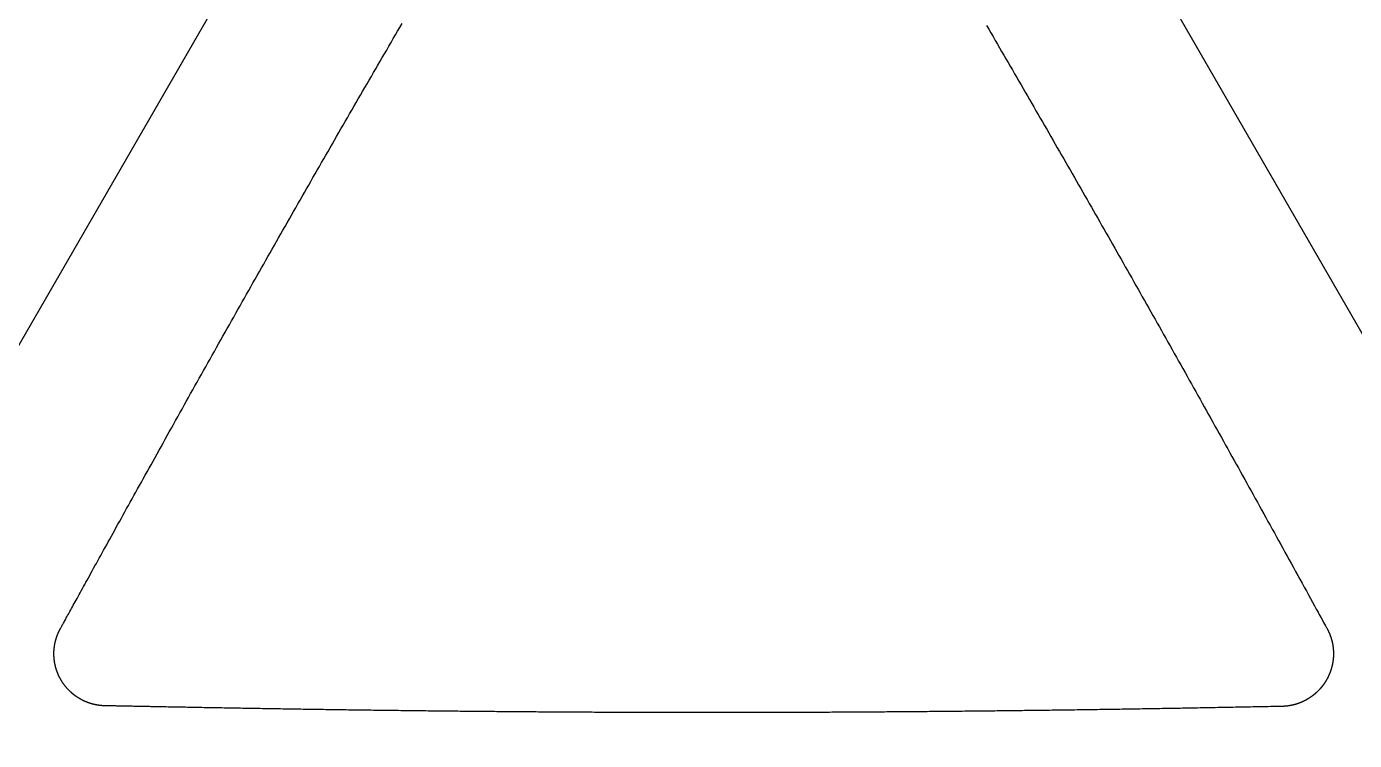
# Model space of a CAD drawing. Extents: x -3 to 136, y 0 to 121.
# Drawn here: x 52.1 to 81.09, y 90.3 to 105.88 of the extents above; entities that cross this region are included whole.
import ezdxf

# ---------------------------------------------------------------- set-up
doc = ezdxf.new("R2010")
doc.units = 0
doc.layers.get('0').update_dxf_attribs({"linetype": 'CONTINUOUS'})

msp = doc.modelspace()

# ---------------------------------------------------------------- linework, layer by layer
msp.add_lwpolyline([(69.26408, 119.9689, 0.57735027), (64.06792, 119.9689), (-2.59808, 4.5, 0.57735027), (0, 0), (133.332, 0, 0.57735027), (135.93008, 4.5)], format="xyb", close=True)
for points in [[(52.8362, 92.7401, 0), (52.8408, 92.7483, 0), (52.8461, 92.7578, 0), (52.8521, 92.7687, 0), (52.8589, 92.7808, 0), (52.8663, 92.7943, 0), (52.8745, 92.8091, 0), (52.8833, 92.8251, 0), (52.8929, 92.8425, 0), (52.9031, 92.8611, 0), (52.9141, 92.8809, 0), (52.9257, 92.902, 0), (52.938, 92.9243, 0), (52.9509, 92.9478, 0), (52.9645, 92.9725, 0), (52.9788, 92.9984, 0), (52.9937, 93.0255, 0), (53.0093, 93.0538, 0), (53.0255, 93.0832, 0), (53.0423, 93.1138, 0), (53.0598, 93.1455, 0), (53.0779, 93.1784, 0), (53.0966, 93.2124, 0), (53.1159, 93.2474, 0), (53.1358, 93.2836, 0), (53.1563, 93.3208, 0), (53.1774, 93.3591, 0), (53.199, 93.3985, 0), (53.2213, 93.4389, 0), (53.2441, 93.4804, 0), (53.2675, 93.5229, 0), (53.2915, 93.5664, 0), (53.316, 93.6109, 0), (53.3411, 93.6564, 0), (53.3667, 93.7029, 0), (53.3929, 93.7504, 0), (53.4196, 93.7988, 0), (53.4468, 93.8481, 0), (53.4745, 93.8984, 0), (53.5028, 93.9497, 0), (53.5316, 94.0018, 0), (53.5608, 94.0549, 0), (53.5906, 94.1088, 0), (53.6208, 94.1636, 0), (53.6516, 94.2193, 0), (53.6828, 94.2759, 0), (53.7145, 94.3333, 0), (53.7467, 94.3916, 0), (53.7793, 94.4506, 0), (53.8124, 94.5105, 0), (53.846, 94.5712, 0), (53.8799, 94.6327, 0), (53.9144, 94.695, 0), (53.9492, 94.758, 0), (53.9845, 94.8218, 0), (54.0202, 94.8864, 0), (54.0564, 94.9516, 0), (54.0929, 95.0177, 0), (54.1299, 95.0844, 0), (54.1672, 95.1518, 0), (54.2049, 95.22, 0), (54.2431, 95.2888, 0), (54.2816, 95.3582, 0), (54.3204, 95.4284, 0), (54.3597, 95.4992, 0), (54.3993, 95.5706, 0), (54.4393, 95.6427, 0), (54.4796, 95.7153, 0), (54.5203, 95.7886, 0), (54.5613, 95.8625, 0), (54.6026, 95.9369, 0), (54.6443, 96.0119, 0), (54.6863, 96.0875, 0), (54.7286, 96.1637, 0), (54.7713, 96.2403, 0), (54.8142, 96.3175, 0), (54.8574, 96.3952, 0), (54.901, 96.4734, 0), (54.9448, 96.5521, 0), (54.9889, 96.6313, 0), (55.0333, 96.711, 0), (55.0779, 96.7911, 0), (55.1228, 96.8717, 0), (55.168, 96.9527, 0), (55.2134, 97.0341, 0), (55.2591, 97.116, 0), (55.305, 97.1982, 0), (55.3511, 97.2809, 0), (55.3975, 97.3639, 0), (55.4441, 97.4473, 0), (55.491, 97.5311, 0), (55.538, 97.6152, 0), (55.5852, 97.6996, 0), (55.6324, 97.784, 0), (55.6796, 97.8683, 0), (55.7268, 97.9525, 0), (55.774, 98.0367, 0), (55.8211, 98.1208, 0), (55.8682, 98.2048, 0), (55.9153, 98.2887, 0), (55.9624, 98.3726, 0), (56.0094, 98.4564, 0), (56.0564, 98.5402, 0), (56.1034, 98.6238, 0), (56.1504, 98.7074, 0), (56.1974, 98.791, 0), (56.2443, 98.8744, 0), (56.2913, 98.9578, 0), (56.3382, 99.0412, 0), (56.3851, 99.1245, 0), (56.432, 99.2077, 0), (56.4788, 99.2909, 0), (56.5257, 99.374, 0), (56.5726, 99.457, 0), (56.6194, 99.5401, 0), (56.6662, 99.623, 0), (56.713, 99.7059, 0), (56.7598, 99.7888, 0), (56.8066, 99.8716, 0), (56.8534, 99.9543, 0), (56.9002, 100.037, 0), (56.947, 100.12, 0), (56.9938, 100.202, 0), (57.0405, 100.285, 0), (57.0873, 100.367, 0), (57.1341, 100.45, 0), (57.1808, 100.532, 0), (57.2276, 100.615, 0), (57.2743, 100.697, 0), (57.3211, 100.78, 0), (57.3678, 100.862, 0), (57.4146, 100.944, 0), (57.4613, 101.026, 0), (57.5081, 101.109, 0), (57.5549, 101.191, 0), (57.6016, 101.273, 0), (57.6484, 101.355, 0), (57.6952, 101.437, 0), (57.7419, 101.519, 0), (57.7887, 101.601, 0), (57.8355, 101.683, 0), (57.8823, 101.765, 0), (57.9291, 101.847, 0), (57.9759, 101.929, 0), (58.0228, 102.011, 0), (58.0696, 102.093, 0), (58.1165, 102.175, 0), (58.1633, 102.257, 0), (58.2102, 102.339, 0), (58.2571, 102.421, 0), (58.304, 102.503, 0), (58.3509, 102.585, 0), (58.3978, 102.666, 0), (58.4448, 102.748, 0), (58.4918, 102.83, 0), (58.5387, 102.912, 0), (58.5857, 102.994, 0), (58.6328, 103.076, 0), (58.6798, 103.157, 0), (58.7269, 103.239, 0), (58.774, 103.321, 0), (58.8211, 103.403, 0), (58.8682, 103.485, 0), (58.9154, 103.567, 0), (58.9625, 103.649, 0), (59.0097, 103.73, 0), (59.057, 103.812, 0), (59.1042, 103.894, 0), (59.1515, 103.976, 0), (59.1988, 104.058, 0), (59.2462, 104.14, 0), (59.2935, 104.222, 0), (59.3409, 104.304, 0), (59.3884, 104.386, 0), (59.4358, 104.468, 0), (59.4833, 104.55, 0), (59.5309, 104.632, 0), (59.5784, 104.714, 0), (59.626, 104.796, 0), (59.6736, 104.878, 0), (59.7213, 104.96, 0), (59.769, 105.042, 0), (59.8168, 105.125, 0), (59.8645, 105.207, 0), (59.9124, 105.289, 0), (59.9602, 105.371, 0), (60.0081, 105.454, 0), (60.0561, 105.536, 0), (60.104, 105.619, 0), (60.1521, 105.701, 0), (60.2001, 105.783, 0), (60.2482, 105.866, 0), (60.2964, 105.948, 0)], [(73.0599, 105.906, 0), (73.1072, 105.825, 0), (73.1545, 105.744, 0), (73.2017, 105.663, 0), (73.2489, 105.582, 0), (73.296, 105.501, 0), (73.3432, 105.42, 0), (73.3903, 105.339, 0), (73.4373, 105.258, 0), (73.4844, 105.177, 0), (73.5314, 105.096, 0), (73.5784, 105.016, 0), (73.6253, 104.935, 0), (73.6722, 104.854, 0), (73.7191, 104.773, 0), (73.766, 104.692, 0), (73.8129, 104.611, 0), (73.8597, 104.531, 0), (73.9065, 104.45, 0), (73.9533, 104.369, 0), (74, 104.288, 0), (74.0468, 104.207, 0), (74.0935, 104.127, 0), (74.1402, 104.046, 0), (74.1869, 103.965, 0), (74.2335, 103.884, 0), (74.2801, 103.803, 0), (74.3268, 103.723, 0), (74.3734, 103.642, 0), (74.4199, 103.561, 0), (74.4665, 103.48, 0), (74.5131, 103.399, 0), (74.5596, 103.319, 0), (74.6061, 103.238, 0), (74.6526, 103.157, 0), (74.6991, 103.076, 0), (74.7456, 102.995, 0), (74.7921, 102.914, 0), (74.8385, 102.833, 0), (74.885, 102.753, 0), (74.9314, 102.672, 0), (74.9778, 102.591, 0), (75.0243, 102.51, 0), (75.0707, 102.429, 0), (75.1171, 102.348, 0), (75.1635, 102.267, 0), (75.2099, 102.186, 0), (75.2562, 102.105, 0), (75.3026, 102.023, 0), (75.349, 101.942, 0), (75.3954, 101.861, 0), (75.4417, 101.78, 0), (75.4881, 101.699, 0), (75.5345, 101.618, 0), (75.5808, 101.536, 0), (75.6272, 101.455, 0), (75.6735, 101.374, 0), (75.7199, 101.292, 0), (75.7663, 101.211, 0), (75.8126, 101.13, 0), (75.859, 101.048, 0), (75.9053, 100.967, 0), (75.9517, 100.885, 0), (75.9981, 100.803, 0), (76.0445, 100.722, 0), (76.0908, 100.64, 0), (76.1372, 100.558, 0), (76.1836, 100.477, 0), (76.23, 100.395, 0), (76.2764, 100.313, 0), (76.3229, 100.231, 0), (76.3693, 100.149, 0), (76.4157, 100.067, 0), (76.4622, 99.9849, 0), (76.5086, 99.9028, 0), (76.5551, 99.8206, 0), (76.6016, 99.7384, 0), (76.6481, 99.6561, 0), (76.6946, 99.5738, 0), (76.7411, 99.4914, 0), (76.7876, 99.409, 0), (76.8342, 99.3264, 0), (76.8807, 99.2439, 0), (76.9273, 99.1612, 0), (76.9739, 99.0785, 0), (77.0205, 98.9958, 0), (77.0672, 98.9129, 0), (77.1138, 98.83, 0), (77.1605, 98.7471, 0), (77.2072, 98.664, 0), (77.2539, 98.5809, 0), (77.3006, 98.4978, 0), (77.3474, 98.4145, 0), (77.3942, 98.3312, 0), (77.441, 98.2478, 0), (77.4878, 98.1644, 0), (77.5347, 98.0808, 0), (77.5815, 97.9972, 0), (77.6284, 97.9135, 0), (77.6753, 97.8298, 0), (77.7222, 97.7461, 0), (77.769, 97.6625, 0), (77.8157, 97.5789, 0), (77.8625, 97.4954, 0), (77.9091, 97.4119, 0), (77.9557, 97.3285, 0), (78.0023, 97.2451, 0), (78.0489, 97.1617, 0), (78.0954, 97.0784, 0), (78.1419, 96.9951, 0), (78.1883, 96.9118, 0), (78.2348, 96.8286, 0), (78.2812, 96.7454, 0), (78.3275, 96.6622, 0), (78.3739, 96.5789, 0), (78.4202, 96.4957, 0), (78.4665, 96.4126, 0), (78.5128, 96.3294, 0), (78.5591, 96.2462, 0), (78.6053, 96.163, 0), (78.6516, 96.0797, 0), (78.6978, 95.9965, 0), (78.7441, 95.9133, 0), (78.7903, 95.83, 0), (78.8365, 95.7467, 0), (78.8828, 95.6634, 0), (78.929, 95.58, 0), (78.9752, 95.4967, 0), (79.0215, 95.4132, 0), (79.0677, 95.3298, 0), (79.114, 95.2463, 0), (79.1603, 95.1627, 0), (79.2065, 95.0791, 0), (79.2528, 94.9954, 0), (79.2992, 94.9117, 0), (79.3455, 94.8279, 0), (79.3919, 94.744, 0), (79.4382, 94.6601, 0), (79.4846, 94.5761, 0), (79.5311, 94.492, 0), (79.5776, 94.4079, 0), (79.6241, 94.3236, 0), (79.6706, 94.2393, 0), (79.7172, 94.1549, 0), (79.7638, 94.0704, 0), (79.8104, 93.9857, 0), (79.8571, 93.901, 0), (79.9039, 93.8162, 0), (79.9506, 93.7313, 0), (79.9975, 93.6462, 0), (80.0444, 93.5611, 0), (80.091, 93.4764, 0), (80.1362, 93.3941, 0), (80.1799, 93.3148, 0), (80.2217, 93.2387, 0), (80.2615, 93.1664, 0), (80.2989, 93.0983, 0), (80.3339, 93.0347, 0), (80.3661, 92.9761, 0), (80.3953, 92.9229, 0), (80.4214, 92.8755, 0), (80.444, 92.8343, 0), (80.463, 92.7998, 0), (80.4781, 92.7723, 0), (80.4891, 92.7522, 0), (80.4958, 92.7401, 0)], [(53.8099, 91.0537, 0), (53.8047, 91.0538, 0), (53.7994, 91.0539, 0), (53.7942, 91.054, 0), (53.7889, 91.0542, 0), (53.7837, 91.0544, 0), (53.7784, 91.0546, 0), (53.7732, 91.0548, 0), (53.768, 91.0551, 0), (53.7627, 91.0554, 0), (53.7575, 91.0557, 0), (53.7523, 91.056, 0), (53.747, 91.0564, 0), (53.7418, 91.0568, 0), (53.7366, 91.0572, 0), (53.7314, 91.0576, 0), (53.7262, 91.0581, 0), (53.7209, 91.0585, 0), (53.7157, 91.059, 0), (53.7105, 91.0596, 0), (53.7053, 91.0601, 0), (53.7001, 91.0607, 0), (53.6949, 91.0613, 0), (53.6897, 91.0619, 0), (53.6845, 91.0626, 0), (53.6793, 91.0633, 0), (53.6741, 91.064, 0), (53.6689, 91.0647, 0), (53.6637, 91.0654, 0), (53.6586, 91.0662, 0), (53.6534, 91.067, 0), (53.6482, 91.0678, 0), (53.6431, 91.0687, 0), (53.6379, 91.0695, 0), (53.6327, 91.0704, 0), (53.6276, 91.0713, 0), (53.6224, 91.0723, 0), (53.6173, 91.0732, 0), (53.6121, 91.0742, 0), (53.607, 91.0752, 0), (53.6018, 91.0763, 0), (53.5967, 91.0773, 0), (53.5916, 91.0784, 0), (53.5865, 91.0795, 0), (53.5813, 91.0807, 0), (53.5762, 91.0818, 0), (53.5711, 91.083, 0), (53.566, 91.0842, 0), (53.5609, 91.0854, 0), (53.5558, 91.0867, 0), (53.5508, 91.088, 0), (53.5457, 91.0893, 0), (53.5406, 91.0906, 0), (53.5355, 91.0919, 0), (53.5305, 91.0933, 0), (53.5254, 91.0947, 0), (53.5203, 91.0961, 0), (53.5153, 91.0975, 0), (53.5103, 91.099, 0), (53.5052, 91.1005, 0), (53.5002, 91.102, 0), (53.4952, 91.1035, 0), (53.4902, 91.1051, 0), (53.4852, 91.1067, 0), (53.4802, 91.1083, 0), (53.4752, 91.1099, 0), (53.4702, 91.1115, 0), (53.4653, 91.1132, 0), (53.4603, 91.1149, 0), (53.4554, 91.1166, 0), (53.4504, 91.1184, 0), (53.4455, 91.1201, 0), (53.4406, 91.1219, 0), (53.4356, 91.1237, 0), (53.4307, 91.1255, 0), (53.4258, 91.1274, 0), (53.421, 91.1293, 0), (53.4161, 91.1312, 0), (53.4112, 91.1331, 0), (53.4063, 91.135, 0), (53.4015, 91.137, 0), (53.3966, 91.139, 0), (53.3918, 91.141, 0), (53.387, 91.143, 0), (53.3822, 91.1451, 0), (53.3773, 91.1472, 0), (53.3725, 91.1493, 0), (53.3678, 91.1514, 0), (53.363, 91.1535, 0), (53.3582, 91.1557, 0), (53.3534, 91.1579, 0), (53.3487, 91.1601, 0), (53.344, 91.1623, 0), (53.3392, 91.1646, 0), (53.3345, 91.1669, 0), (53.3298, 91.1692, 0), (53.3251, 91.1715, 0), (53.3204, 91.1738, 0), (53.3157, 91.1762, 0), (53.3111, 91.1786, 0), (53.3064, 91.181, 0), (53.3018, 91.1834, 0), (53.2971, 91.1859, 0), (53.2925, 91.1883, 0), (53.2879, 91.1908, 0), (53.2833, 91.1933, 0), (53.2787, 91.1959, 0), (53.2741, 91.1984, 0), (53.2696, 91.201, 0), (53.265, 91.2036, 0), (53.2605, 91.2062, 0), (53.2559, 91.2089, 0), (53.2514, 91.2115, 0), (53.2469, 91.2142, 0), (53.2424, 91.2169, 0), (53.2379, 91.2197, 0), (53.2335, 91.2224, 0), (53.229, 91.2252, 0), (53.2246, 91.2279, 0), (53.2202, 91.2308, 0), (53.2157, 91.2336, 0), (53.2113, 91.2364, 0), (53.207, 91.2393, 0), (53.2026, 91.2422, 0), (53.1982, 91.2451, 0), (53.1939, 91.248, 0), (53.1896, 91.2509, 0), (53.1853, 91.2539, 0), (53.181, 91.2569, 0), (53.1767, 91.2599, 0), (53.1724, 91.2629, 0), (53.1681, 91.2659, 0), (53.1639, 91.269, 0), (53.1597, 91.2721, 0), (53.1555, 91.2752, 0), (53.1513, 91.2783, 0), (53.1471, 91.2814, 0), (53.1429, 91.2846, 0), (53.1388, 91.2878, 0), (53.1346, 91.291, 0), (53.1305, 91.2942, 0), (53.1264, 91.2974, 0), (53.1223, 91.3006, 0), (53.1182, 91.3039, 0), (53.1142, 91.3072, 0), (53.1101, 91.3105, 0), (53.1061, 91.3138, 0), (53.1021, 91.3172, 0), (53.0981, 91.3205, 0), (53.0941, 91.3239, 0), (53.0901, 91.3273, 0), (53.0862, 91.3307, 0), (53.0822, 91.3341, 0), (53.0783, 91.3376, 0), (53.0744, 91.3411, 0), (53.0705, 91.3445, 0), (53.0666, 91.348, 0), (53.0628, 91.3516, 0), (53.0589, 91.3551, 0), (53.0551, 91.3587, 0), (53.0513, 91.3622, 0), (53.0475, 91.3658, 0), (53.0437, 91.3694, 0), (53.04, 91.3731, 0), (53.0362, 91.3767, 0), (53.0325, 91.3804, 0), (53.0288, 91.3841, 0), (53.0251, 91.3878, 0), (53.0214, 91.3915, 0), (53.0177, 91.3952, 0), (53.0141, 91.399, 0), (53.0105, 91.4027, 0), (53.0069, 91.4065, 0), (53.0033, 91.4103, 0), (52.9997, 91.4141, 0), (52.9961, 91.4179, 0), (52.9926, 91.4218, 0), (52.9891, 91.4257, 0), (52.9856, 91.4295, 0), (52.9821, 91.4334, 0), (52.9786, 91.4374, 0), (52.9751, 91.4413, 0), (52.9717, 91.4452, 0), (52.9683, 91.4492, 0), (52.9649, 91.4532, 0), (52.9615, 91.4572, 0), (52.9581, 91.4612, 0), (52.9548, 91.4652, 0), (52.9514, 91.4693, 0), (52.9481, 91.4734, 0), (52.9448, 91.4774, 0), (52.9416, 91.4815, 0), (52.9383, 91.4856, 0), (52.9351, 91.4898, 0), (52.9318, 91.4939, 0), (52.9286, 91.4981, 0), (52.9255, 91.5022, 0), (52.9223, 91.5064, 0), (52.9192, 91.5106, 0), (52.916, 91.5148, 0), (52.9129, 91.5191, 0), (52.9098, 91.5233, 0), (52.9068, 91.5275, 0), (52.9037, 91.5318, 0), (52.9007, 91.5361, 0), (52.8977, 91.5404, 0), (52.8947, 91.5447, 0), (52.8918, 91.549, 0), (52.8888, 91.5533, 0), (52.8859, 91.5577, 0), (52.883, 91.562, 0), (52.8801, 91.5664, 0), (52.8773, 91.5708, 0), (52.8744, 91.5752, 0), (52.8716, 91.5796, 0), (52.8688, 91.584, 0), (52.866, 91.5884, 0), (52.8633, 91.5929, 0), (52.8606, 91.5973, 0), (52.8578, 91.6018, 0), (52.8551, 91.6063, 0), (52.8525, 91.6108, 0), (52.8498, 91.6153, 0), (52.8472, 91.6198, 0), (52.8446, 91.6243, 0), (52.842, 91.6289, 0), (52.8394, 91.6334, 0), (52.8369, 91.638, 0), (52.8343, 91.6426, 0), (52.8318, 91.6471, 0), (52.8294, 91.6517, 0), (52.8269, 91.6563, 0), (52.8244, 91.661, 0), (52.822, 91.6656, 0), (52.8196, 91.6702, 0), (52.8172, 91.6749, 0), (52.8149, 91.6796, 0), (52.8126, 91.6842, 0), (52.8102, 91.6889, 0), (52.8079, 91.6936, 0), (52.8057, 91.6983, 0), (52.8034, 91.703, 0), (52.8012, 91.7078, 0), (52.799, 91.7125, 0), (52.7968, 91.7172, 0), (52.7946, 91.722, 0), (52.7925, 91.7268, 0), (52.7904, 91.7315, 0), (52.7883, 91.7363, 0), (52.7862, 91.7411, 0), (52.7842, 91.7459, 0), (52.7821, 91.7507, 0), (52.7801, 91.7556, 0), (52.7781, 91.7604, 0), (52.7762, 91.7652, 0), (52.7742, 91.7701, 0), (52.7723, 91.775, 0), (52.7704, 91.7798, 0), (52.7685, 91.7847, 0), (52.7667, 91.7896, 0), (52.7648, 91.7945, 0), (52.763, 91.7994, 0), (52.7612, 91.8043, 0), (52.7595, 91.8093, 0), (52.7577, 91.8142, 0), (52.756, 91.8191, 0), (52.7543, 91.8241, 0), (52.7526, 91.829, 0), (52.751, 91.834, 0), (52.7494, 91.839, 0), (52.7477, 91.844, 0), (52.7462, 91.849, 0), (52.7446, 91.854, 0), (52.7431, 91.859, 0), (52.7415, 91.864, 0), (52.74, 91.869, 0), (52.7386, 91.8741, 0), (52.7371, 91.8791, 0), (52.7357, 91.8842, 0), (52.7343, 91.8892, 0), (52.7329, 91.8943, 0), (52.7316, 91.8993, 0), (52.7302, 91.9044, 0), (52.7289, 91.9095, 0), (52.7276, 91.9146, 0), (52.7264, 91.9197, 0), (52.7251, 91.9248, 0), (52.7239, 91.9299, 0), (52.7227, 91.935, 0), (52.7216, 91.9401, 0), (52.7204, 91.9452, 0), (52.7193, 91.9503, 0), (52.7182, 91.9554, 0), (52.7172, 91.9605, 0), (52.7161, 91.9657, 0), (52.7151, 91.9708, 0), (52.7141, 91.9759, 0), (52.7131, 91.9811, 0), (52.7122, 91.9862, 0), (52.7112, 91.9914, 0), (52.7103, 91.9965, 0), (52.7094, 92.0017, 0), (52.7086, 92.0068, 0), (52.7078, 92.012, 0), (52.7069, 92.0172, 0), (52.7062, 92.0223, 0), (52.7054, 92.0275, 0), (52.7047, 92.0327, 0), (52.7039, 92.0379, 0), (52.7033, 92.043, 0), (52.7026, 92.0482, 0), (52.7019, 92.0534, 0), (52.7013, 92.0586, 0), (52.7007, 92.0638, 0), (52.7002, 92.069, 0), (52.6996, 92.0742, 0), (52.6991, 92.0794, 0), (52.6986, 92.0846, 0), (52.6981, 92.0898, 0), (52.6977, 92.095, 0), (52.6972, 92.1002, 0), (52.6968, 92.1054, 0), (52.6965, 92.1106, 0), (52.6961, 92.1158, 0), (52.6958, 92.121, 0), (52.6955, 92.1262, 0), (52.6952, 92.1315, 0), (52.6949, 92.1367, 0), (52.6947, 92.1419, 0), (52.6945, 92.1471, 0), (52.6943, 92.1523, 0), (52.6941, 92.1576, 0), (52.694, 92.1628, 0), (52.6939, 92.168, 0), (52.6938, 92.1732, 0), (52.6937, 92.1785, 0), (52.6937, 92.1837, 0), (52.6937, 92.1889, 0), (52.6937, 92.1941, 0), (52.6937, 92.1994, 0), (52.6937, 92.2046, 0), (52.6938, 92.2098, 0), (52.6939, 92.215, 0), (52.6941, 92.2203, 0), (52.6942, 92.2255, 0), (52.6944, 92.2307, 0), (52.6946, 92.236, 0), (52.6948, 92.2412, 0), (52.695, 92.2464, 0), (52.6953, 92.2516, 0), (52.6956, 92.2569, 0), (52.6959, 92.2621, 0), (52.6963, 92.2673, 0), (52.6966, 92.2725, 0), (52.697, 92.2778, 0), (52.6974, 92.283, 0), (52.6979, 92.2882, 0), (52.6983, 92.2934, 0), (52.6988, 92.2986, 0), (52.6994, 92.3039, 0), (52.6999, 92.3091, 0), (52.7004, 92.3143, 0), (52.701, 92.3195, 0), (52.7016, 92.3247, 0), (52.7023, 92.3299, 0), (52.7029, 92.3351, 0), (52.7036, 92.3403, 0), (52.7043, 92.3455, 0), (52.7051, 92.3507, 0), (52.7058, 92.3559, 0), (52.7066, 92.3611, 0), (52.7074, 92.3663, 0), (52.7082, 92.3714, 0), (52.7091, 92.3766, 0), (52.7099, 92.3818, 0), (52.7108, 92.3869, 0), (52.7118, 92.3921, 0), (52.7127, 92.3972, 0), (52.7137, 92.4024, 0), (52.7147, 92.4075, 0), (52.7157, 92.4126, 0), (52.7167, 92.4178, 0), (52.7178, 92.4229, 0), (52.7189, 92.428, 0), (52.72, 92.4331, 0), (52.7211, 92.4382, 0), (52.7223, 92.4433, 0), (52.7234, 92.4484, 0), (52.7246, 92.4535, 0), (52.7259, 92.4586, 0), (52.7271, 92.4637, 0), (52.7284, 92.4687, 0), (52.7297, 92.4738, 0), (52.731, 92.4789, 0), (52.7323, 92.4839, 0), (52.7337, 92.4889, 0), (52.7351, 92.494, 0), (52.7365, 92.499, 0), (52.738, 92.504, 0), (52.7394, 92.509, 0), (52.7409, 92.5141, 0), (52.7424, 92.5191, 0), (52.7439, 92.5241, 0), (52.7455, 92.529, 0), (52.7471, 92.534, 0), (52.7487, 92.539, 0), (52.7503, 92.544, 0), (52.7519, 92.5489, 0), (52.7536, 92.5539, 0), (52.7553, 92.5588, 0), (52.757, 92.5637, 0), (52.7587, 92.5687, 0), (52.7605, 92.5736, 0), (52.7623, 92.5785, 0), (52.7641, 92.5834, 0), (52.7659, 92.5883, 0), (52.7677, 92.5932, 0), (52.7696, 92.5981, 0), (52.7715, 92.6029, 0), (52.7734, 92.6078, 0), (52.7754, 92.6126, 0), (52.7773, 92.6175, 0), (52.7793, 92.6223, 0), (52.7813, 92.6271, 0), (52.7834, 92.632, 0), (52.7854, 92.6368, 0), (52.7875, 92.6416, 0), (52.7896, 92.6463, 0), (52.7917, 92.6511, 0), (52.7939, 92.6559, 0), (52.796, 92.6607, 0), (52.7982, 92.6654, 0), (52.8004, 92.6702, 0), (52.8027, 92.6749, 0), (52.8049, 92.6796, 0), (52.8072, 92.6843, 0), (52.8095, 92.689, 0), (52.8118, 92.6937, 0), (52.8142, 92.6984, 0), (52.8165, 92.7031, 0), (52.8189, 92.7077, 0), (52.8213, 92.7124, 0), (52.8238, 92.717, 0), (52.8262, 92.7217, 0), (52.8287, 92.7263, 0), (52.8312, 92.7309, 0), (52.8337, 92.7355, 0), (52.8362, 92.7401, 0)], [(80.4958, 92.7401, 0), (80.4983, 92.7354, 0), (80.5008, 92.7308, 0), (80.5033, 92.7261, 0), (80.5058, 92.7215, 0), (80.5082, 92.7168, 0), (80.5106, 92.7121, 0), (80.513, 92.7074, 0), (80.5154, 92.7027, 0), (80.5178, 92.698, 0), (80.5201, 92.6933, 0), (80.5224, 92.6885, 0), (80.5247, 92.6838, 0), (80.527, 92.679, 0), (80.5292, 92.6742, 0), (80.5314, 92.6695, 0), (80.5336, 92.6647, 0), (80.5358, 92.6599, 0), (80.538, 92.6551, 0), (80.5401, 92.6502, 0), (80.5422, 92.6454, 0), (80.5443, 92.6406, 0), (80.5463, 92.6357, 0), (80.5484, 92.6309, 0), (80.5504, 92.626, 0), (80.5524, 92.6211, 0), (80.5544, 92.6162, 0), (80.5563, 92.6113, 0), (80.5583, 92.6064, 0), (80.5602, 92.6015, 0), (80.5621, 92.5966, 0), (80.5639, 92.5917, 0), (80.5657, 92.5867, 0), (80.5676, 92.5818, 0), (80.5694, 92.5768, 0), (80.5711, 92.5719, 0), (80.5729, 92.5669, 0), (80.5746, 92.5619, 0), (80.5763, 92.5569, 0), (80.578, 92.5519, 0), (80.5796, 92.5469, 0), (80.5813, 92.5419, 0), (80.5829, 92.5369, 0), (80.5844, 92.5319, 0), (80.586, 92.5268, 0), (80.5875, 92.5218, 0), (80.5891, 92.5167, 0), (80.5906, 92.5117, 0), (80.592, 92.5066, 0), (80.5935, 92.5015, 0), (80.5949, 92.4964, 0), (80.5963, 92.4914, 0), (80.5977, 92.4863, 0), (80.599, 92.4812, 0), (80.6003, 92.476, 0), (80.6016, 92.4709, 0), (80.6029, 92.4658, 0), (80.6042, 92.4607, 0), (80.6054, 92.4556, 0), (80.6066, 92.4504, 0), (80.6078, 92.4453, 0), (80.609, 92.4401, 0), (80.6101, 92.435, 0), (80.6112, 92.4298, 0), (80.6123, 92.4247, 0), (80.6134, 92.4195, 0), (80.6144, 92.4143, 0), (80.6154, 92.4092, 0), (80.6164, 92.404, 0), (80.6174, 92.3988, 0), (80.6183, 92.3936, 0), (80.6193, 92.3884, 0), (80.6202, 92.3832, 0), (80.621, 92.378, 0), (80.6219, 92.3728, 0), (80.6227, 92.3676, 0), (80.6235, 92.3624, 0), (80.6243, 92.3572, 0), (80.625, 92.352, 0), (80.6258, 92.3468, 0), (80.6265, 92.3415, 0), (80.6272, 92.3363, 0), (80.6278, 92.3311, 0), (80.6284, 92.3259, 0), (80.6291, 92.3206, 0), (80.6296, 92.3154, 0), (80.6302, 92.3101, 0), (80.6307, 92.3049, 0), (80.6312, 92.2997, 0), (80.6317, 92.2944, 0), (80.6322, 92.2892, 0), (80.6326, 92.2839, 0), (80.6331, 92.2786, 0), (80.6334, 92.2734, 0), (80.6338, 92.2681, 0), (80.6342, 92.2629, 0), (80.6345, 92.2576, 0), (80.6348, 92.2523, 0), (80.635, 92.2471, 0), (80.6353, 92.2418, 0), (80.6355, 92.2365, 0), (80.6357, 92.2313, 0), (80.6359, 92.226, 0), (80.636, 92.2207, 0), (80.6362, 92.2154, 0), (80.6363, 92.2102, 0), (80.6363, 92.2049, 0), (80.6364, 92.1996, 0), (80.6364, 92.1943, 0), (80.6364, 92.189, 0), (80.6364, 92.1838, 0), (80.6363, 92.1785, 0), (80.6363, 92.1732, 0), (80.6362, 92.1679, 0), (80.6361, 92.1627, 0), (80.6359, 92.1574, 0), (80.6358, 92.1521, 0), (80.6356, 92.1469, 0), (80.6354, 92.1416, 0), (80.6351, 92.1363, 0), (80.6349, 92.1311, 0), (80.6346, 92.1258, 0), (80.6343, 92.1206, 0), (80.6339, 92.1153, 0), (80.6336, 92.11, 0), (80.6332, 92.1048, 0), (80.6328, 92.0995, 0), (80.6323, 92.0943, 0), (80.6319, 92.0891, 0), (80.6314, 92.0838, 0), (80.6309, 92.0786, 0), (80.6304, 92.0733, 0), (80.6298, 92.0681, 0), (80.6293, 92.0629, 0), (80.6287, 92.0577, 0), (80.628, 92.0524, 0), (80.6274, 92.0472, 0), (80.6267, 92.042, 0), (80.626, 92.0368, 0), (80.6253, 92.0316, 0), (80.6246, 92.0264, 0), (80.6238, 92.0212, 0), (80.623, 92.016, 0), (80.6222, 92.0108, 0), (80.6214, 92.0056, 0), (80.6205, 92.0004, 0), (80.6196, 91.9952, 0), (80.6187, 91.99, 0), (80.6178, 91.9849, 0), (80.6168, 91.9797, 0), (80.6159, 91.9745, 0), (80.6149, 91.9694, 0), (80.6138, 91.9642, 0), (80.6128, 91.9591, 0), (80.6117, 91.9539, 0), (80.6106, 91.9488, 0), (80.6095, 91.9437, 0), (80.6084, 91.9385, 0), (80.6072, 91.9334, 0), (80.606, 91.9283, 0), (80.6048, 91.9232, 0), (80.6035, 91.918, 0), (80.6023, 91.9129, 0), (80.601, 91.9078, 0), (80.5997, 91.9027, 0), (80.5984, 91.8977, 0), (80.597, 91.8926, 0), (80.5956, 91.8875, 0), (80.5942, 91.8824, 0), (80.5928, 91.8774, 0), (80.5914, 91.8723, 0), (80.5899, 91.8673, 0), (80.5884, 91.8622, 0), (80.5869, 91.8572, 0), (80.5854, 91.8521, 0), (80.5838, 91.8471, 0), (80.5822, 91.8421, 0), (80.5806, 91.8371, 0), (80.579, 91.8321, 0), (80.5773, 91.8271, 0), (80.5756, 91.8221, 0), (80.5739, 91.8171, 0), (80.5722, 91.8121, 0), (80.5705, 91.8071, 0), (80.5687, 91.8022, 0), (80.5669, 91.7972, 0), (80.5651, 91.7923, 0), (80.5633, 91.7873, 0), (80.5614, 91.7824, 0), (80.5595, 91.7774, 0), (80.5576, 91.7725, 0), (80.5557, 91.7676, 0), (80.5537, 91.7627, 0), (80.5517, 91.7578, 0), (80.5497, 91.7529, 0), (80.5477, 91.748, 0), (80.5457, 91.7432, 0), (80.5436, 91.7383, 0), (80.5415, 91.7335, 0), (80.5394, 91.7286, 0), (80.5373, 91.7238, 0), (80.5352, 91.719, 0), (80.533, 91.7142, 0), (80.5308, 91.7094, 0), (80.5286, 91.7046, 0), (80.5263, 91.6999, 0), (80.5241, 91.6951, 0), (80.5218, 91.6903, 0), (80.5195, 91.6856, 0), (80.5172, 91.6809, 0), (80.5148, 91.6762, 0), (80.5125, 91.6715, 0), (80.5101, 91.6668, 0), (80.5077, 91.6621, 0), (80.5052, 91.6574, 0), (80.5028, 91.6528, 0), (80.5003, 91.6481, 0), (80.4978, 91.6435, 0), (80.4953, 91.6389, 0), (80.4928, 91.6342, 0), (80.4902, 91.6297, 0), (80.4877, 91.6251, 0), (80.4851, 91.6205, 0), (80.4825, 91.6159, 0), (80.4798, 91.6114, 0), (80.4772, 91.6068, 0), (80.4745, 91.6023, 0), (80.4718, 91.5978, 0), (80.4691, 91.5933, 0), (80.4663, 91.5888, 0), (80.4636, 91.5843, 0), (80.4608, 91.5799, 0), (80.458, 91.5754, 0), (80.4552, 91.571, 0), (80.4523, 91.5666, 0), (80.4495, 91.5621, 0), (80.4466, 91.5578, 0), (80.4437, 91.5534, 0), (80.4408, 91.549, 0), (80.4378, 91.5446, 0), (80.4349, 91.5403, 0), (80.4319, 91.536, 0), (80.4289, 91.5316, 0), (80.4259, 91.5273, 0), (80.4229, 91.523, 0), (80.4198, 91.5188, 0), (80.4167, 91.5145, 0), (80.4136, 91.5103, 0), (80.4105, 91.506, 0), (80.4074, 91.5018, 0), (80.4042, 91.4976, 0), (80.401, 91.4934, 0), (80.3978, 91.4892, 0), (80.3946, 91.4851, 0), (80.3914, 91.4809, 0), (80.3881, 91.4768, 0), (80.3849, 91.4726, 0), (80.3816, 91.4685, 0), (80.3783, 91.4644, 0), (80.3749, 91.4604, 0), (80.3716, 91.4563, 0), (80.3682, 91.4523, 0), (80.3648, 91.4482, 0), (80.3614, 91.4442, 0), (80.358, 91.4402, 0), (80.3546, 91.4362, 0), (80.3511, 91.4322, 0), (80.3476, 91.4283, 0), (80.3441, 91.4243, 0), (80.3406, 91.4204, 0), (80.3371, 91.4165, 0), (80.3335, 91.4126, 0), (80.33, 91.4087, 0), (80.3264, 91.4049, 0), (80.3228, 91.401, 0), (80.3191, 91.3972, 0), (80.3155, 91.3934, 0), (80.3118, 91.3896, 0), (80.3082, 91.3858, 0), (80.3045, 91.382, 0), (80.3008, 91.3782, 0), (80.297, 91.3745, 0), (80.2933, 91.3708, 0), (80.2895, 91.3671, 0), (80.2857, 91.3634, 0), (80.2819, 91.3598, 0), (80.2781, 91.3561, 0), (80.2743, 91.3525, 0), (80.2705, 91.3489, 0), (80.2666, 91.3453, 0), (80.2627, 91.3417, 0), (80.2588, 91.3382, 0), (80.2549, 91.3346, 0), (80.251, 91.3311, 0), (80.2471, 91.3276, 0), (80.2431, 91.3241, 0), (80.2391, 91.3207, 0), (80.2352, 91.3172, 0), (80.2312, 91.3138, 0), (80.2271, 91.3104, 0), (80.2231, 91.307, 0), (80.2191, 91.3037, 0), (80.215, 91.3003, 0), (80.2109, 91.297, 0), (80.2069, 91.2937, 0), (80.2028, 91.2904, 0), (80.1986, 91.2871, 0), (80.1945, 91.2839, 0), (80.1904, 91.2806, 0), (80.1862, 91.2774, 0), (80.182, 91.2742, 0), (80.1778, 91.271, 0), (80.1736, 91.2679, 0), (80.1694, 91.2647, 0), (80.1652, 91.2616, 0), (80.1609, 91.2585, 0), (80.1567, 91.2555, 0), (80.1524, 91.2524, 0), (80.1481, 91.2494, 0), (80.1438, 91.2463, 0), (80.1395, 91.2433, 0), (80.1352, 91.2404, 0), (80.1308, 91.2374, 0), (80.1265, 91.2345, 0), (80.1221, 91.2315, 0), (80.1177, 91.2286, 0), (80.1133, 91.2257, 0), (80.1089, 91.2229, 0), (80.1045, 91.22, 0), (80.1, 91.2172, 0), (80.0956, 91.2144, 0), (80.0911, 91.2116, 0), (80.0867, 91.2089, 0), (80.0822, 91.2061, 0), (80.0777, 91.2034, 0), (80.0731, 91.2007, 0), (80.0686, 91.198, 0), (80.0641, 91.1954, 0), (80.0595, 91.1928, 0), (80.055, 91.1901, 0), (80.0504, 91.1875, 0), (80.0458, 91.185, 0), (80.0412, 91.1824, 0), (80.0366, 91.1799, 0), (80.032, 91.1774, 0), (80.0273, 91.1749, 0), (80.0227, 91.1724, 0), (80.018, 91.17, 0), (80.0134, 91.1675, 0), (80.0087, 91.1651, 0), (80.004, 91.1627, 0), (79.9993, 91.1604, 0), (79.9945, 91.158, 0), (79.9898, 91.1557, 0), (79.9851, 91.1534, 0), (79.9803, 91.1511, 0), (79.9756, 91.1489, 0), (79.9708, 91.1466, 0), (79.966, 91.1444, 0), (79.9612, 91.1422, 0), (79.9564, 91.14, 0), (79.9516, 91.1379, 0), (79.9467, 91.1358, 0), (79.9419, 91.1337, 0), (79.937, 91.1316, 0), (79.9322, 91.1295, 0), (79.9273, 91.1275, 0), (79.9224, 91.1255, 0), (79.9176, 91.1235, 0), (79.9127, 91.1215, 0), (79.9078, 91.1196, 0), (79.9029, 91.1176, 0), (79.8979, 91.1157, 0), (79.893, 91.1139, 0), (79.8881, 91.112, 0), (79.8831, 91.1102, 0), (79.8782, 91.1084, 0), (79.8732, 91.1066, 0), (79.8683, 91.1048, 0), (79.8633, 91.1031, 0), (79.8583, 91.1014, 0), (79.8534, 91.0997, 0), (79.8484, 91.098, 0), (79.8434, 91.0963, 0), (79.8384, 91.0947, 0), (79.8333, 91.0931, 0), (79.8283, 91.0915, 0), (79.8233, 91.09, 0), (79.8183, 91.0885, 0), (79.8132, 91.087, 0), (79.8082, 91.0855, 0), (79.8031, 91.084, 0), (79.7981, 91.0826, 0), (79.793, 91.0812, 0), (79.7879, 91.0798, 0), (79.7829, 91.0784, 0), (79.7778, 91.0771, 0), (79.7727, 91.0757, 0), (79.7676, 91.0744, 0), (79.7625, 91.0732, 0), (79.7574, 91.0719, 0), (79.7523, 91.0707, 0), (79.7472, 91.0695, 0), (79.7421, 91.0683, 0), (79.7369, 91.0672, 0), (79.7318, 91.066, 0), (79.7267, 91.0649, 0), (79.7215, 91.0638, 0), (79.7164, 91.0628, 0), (79.7112, 91.0617, 0), (79.7061, 91.0607, 0), (79.7009, 91.0597, 0), (79.6957, 91.0588, 0), (79.6906, 91.0578, 0), (79.6854, 91.0569, 0), (79.6802, 91.056, 0), (79.675, 91.0552, 0), (79.6698, 91.0543, 0), (79.6646, 91.0535, 0), (79.6594, 91.0527, 0), (79.6542, 91.0519, 0), (79.649, 91.0512, 0), (79.6438, 91.0504, 0), (79.6386, 91.0497, 0), (79.6334, 91.0491, 0), (79.6282, 91.0484, 0), (79.623, 91.0478, 0), (79.6177, 91.0472, 0), (79.6125, 91.0466, 0), (79.6073, 91.046, 0), (79.602, 91.0455, 0), (79.5968, 91.045, 0), (79.5916, 91.0445, 0), (79.5863, 91.044, 0), (79.5811, 91.0436, 0), (79.5758, 91.0432, 0), (79.5706, 91.0428, 0), (79.5653, 91.0424, 0), (79.5601, 91.0421, 0), (79.5548, 91.0418, 0), (79.5495, 91.0415, 0), (79.5443, 91.0412, 0), (79.539, 91.041, 0), (79.5337, 91.0408, 0), (79.5285, 91.0406, 0), (79.5232, 91.0404, 0), (79.5179, 91.0403, 0), (79.5126, 91.0402, 0)], [(79.5126, 91.0402, 0), (79.4783, 91.0395, 0), (79.43, 91.0385, 0), (79.3741, 91.0374, 0), (79.3191, 91.0363, 0), (79.2644, 91.0352, 0), (79.2091, 91.0341, 0), (79.1538, 91.033, 0), (79.0987, 91.0319, 0), (79.0438, 91.0308, 0), (78.9888, 91.0297, 0), (78.934, 91.0286, 0), (78.8791, 91.0276, 0), (78.8243, 91.0265, 0), (78.7694, 91.0254, 0), (78.7144, 91.0244, 0), (78.6594, 91.0233, 0), (78.6044, 91.0222, 0), (78.5494, 91.0212, 0), (78.4944, 91.0201, 0), (78.4394, 91.0191, 0), (78.3845, 91.018, 0), (78.3295, 91.017, 0), (78.2745, 91.016, 0), (78.2196, 91.0149, 0), (78.1647, 91.0139, 0), (78.1098, 91.0129, 0), (78.0548, 91.0119, 0), (77.9999, 91.0109, 0), (77.945, 91.0099, 0), (77.8901, 91.0089, 0), (77.8352, 91.0078, 0), (77.7803, 91.0069, 0), (77.7254, 91.0059, 0), (77.6706, 91.0049, 0), (77.6157, 91.0039, 0), (77.5608, 91.0029, 0), (77.5059, 91.0019, 0), (77.451, 91.001, 0), (77.3961, 91, 0), (77.3412, 90.999, 0), (77.2863, 90.9981, 0), (77.2314, 90.9971, 0), (77.1765, 90.9962, 0), (77.1216, 90.9952, 0), (77.0667, 90.9943, 0), (77.0118, 90.9933, 0), (76.9568, 90.9924, 0), (76.9019, 90.9915, 0), (76.847, 90.9905, 0), (76.792, 90.9896, 0), (76.7371, 90.9887, 0), (76.6821, 90.9878, 0), (76.6272, 90.9869, 0), (76.5723, 90.986, 0), (76.5174, 90.9851, 0), (76.4626, 90.9842, 0), (76.4077, 90.9833, 0), (76.3528, 90.9824, 0), (76.298, 90.9815, 0), (76.2432, 90.9806, 0), (76.1883, 90.9798, 0), (76.1335, 90.9789, 0), (76.0787, 90.978, 0), (76.024, 90.9772, 0), (75.9692, 90.9763, 0), (75.9144, 90.9755, 0), (75.8596, 90.9746, 0), (75.8049, 90.9738, 0), (75.7502, 90.973, 0), (75.6954, 90.9721, 0), (75.6407, 90.9713, 0), (75.586, 90.9705, 0), (75.5313, 90.9697, 0), (75.4766, 90.9689, 0), (75.4219, 90.9681, 0), (75.3672, 90.9673, 0), (75.3125, 90.9665, 0), (75.2579, 90.9657, 0), (75.2032, 90.9649, 0), (75.1486, 90.9641, 0), (75.0939, 90.9633, 0), (75.0393, 90.9626, 0), (74.9846, 90.9618, 0), (74.93, 90.961, 0), (74.8754, 90.9603, 0), (74.8207, 90.9595, 0), (74.7661, 90.9588, 0), (74.7115, 90.958, 0), (74.6569, 90.9573, 0), (74.6023, 90.9565, 0), (74.5477, 90.9558, 0), (74.4931, 90.9551, 0), (74.4385, 90.9544, 0), (74.3839, 90.9537, 0), (74.3293, 90.9529, 0), (74.2748, 90.9522, 0), (74.2202, 90.9515, 0), (74.1656, 90.9508, 0), (74.111, 90.9502, 0), (74.0564, 90.9495, 0), (74.0019, 90.9488, 0), (73.9473, 90.9481, 0), (73.8927, 90.9474, 0), (73.8381, 90.9468, 0), (73.7836, 90.9461, 0), (73.729, 90.9455, 0), (73.6744, 90.9448, 0), (73.6199, 90.9442, 0), (73.5653, 90.9435, 0), (73.5107, 90.9429, 0), (73.4561, 90.9423, 0), (73.4016, 90.9416, 0), (73.347, 90.941, 0), (73.2924, 90.9404, 0), (73.2378, 90.9398, 0), (73.1832, 90.9392, 0), (73.1286, 90.9386, 0), (73.0741, 90.938, 0), (73.0195, 90.9374, 0), (72.9649, 90.9368, 0), (72.9103, 90.9362, 0), (72.8557, 90.9356, 0), (72.8011, 90.9351, 0), (72.7465, 90.9345, 0), (72.6918, 90.9339, 0), (72.6372, 90.9334, 0), (72.5826, 90.9328, 0), (72.528, 90.9323, 0), (72.4733, 90.9318, 0), (72.4187, 90.9312, 0), (72.364, 90.9307, 0), (72.3094, 90.9302, 0), (72.2547, 90.9296, 0), (72.2001, 90.9291, 0), (72.1454, 90.9286, 0), (72.0907, 90.9281, 0), (72.036, 90.9276, 0), (71.9813, 90.9271, 0), (71.9266, 90.9266, 0), (71.8719, 90.9262, 0), (71.8172, 90.9257, 0), (71.7625, 90.9252, 0), (71.7077, 90.9247, 0), (71.653, 90.9243, 0), (71.5982, 90.9238, 0), (71.5434, 90.9234, 0), (71.4887, 90.9229, 0), (71.4339, 90.9225, 0), (71.3791, 90.922, 0), (71.3243, 90.9216, 0), (71.2695, 90.9212, 0), (71.2146, 90.9208, 0), (71.1598, 90.9203, 0), (71.1049, 90.9199, 0), (71.0501, 90.9195, 0), (70.9952, 90.9191, 0), (70.9403, 90.9187, 0), (70.8854, 90.9184, 0), (70.8306, 90.918, 0), (70.7758, 90.9176, 0), (70.721, 90.9172, 0), (70.6662, 90.9169, 0), (70.6115, 90.9165, 0), (70.5568, 90.9161, 0), (70.5021, 90.9158, 0), (70.4474, 90.9154, 0), (70.3928, 90.9151, 0), (70.3382, 90.9148, 0), (70.2837, 90.9144, 0), (70.2292, 90.9141, 0), (70.1747, 90.9138, 0), (70.1202, 90.9135, 0), (70.0657, 90.9132, 0), (70.0113, 90.9129, 0), (69.9569, 90.9126, 0), (69.9025, 90.9123, 0), (69.8482, 90.912, 0), (69.7939, 90.9117, 0), (69.7396, 90.9115, 0), (69.6853, 90.9112, 0), (69.6311, 90.9109, 0), (69.5769, 90.9107, 0), (69.5227, 90.9104, 0), (69.4685, 90.9102, 0), (69.4144, 90.9099, 0), (69.3602, 90.9097, 0), (69.3061, 90.9095, 0), (69.2521, 90.9093, 0), (69.198, 90.909, 0), (69.144, 90.9088, 0), (69.09, 90.9086, 0), (69.036, 90.9084, 0), (68.982, 90.9082, 0), (68.9281, 90.908, 0), (68.8742, 90.9078, 0), (68.8203, 90.9077, 0), (68.7664, 90.9075, 0), (68.7125, 90.9073, 0), (68.6587, 90.9072, 0), (68.6049, 90.907, 0), (68.5511, 90.9068, 0), (68.4973, 90.9067, 0), (68.4435, 90.9065, 0), (68.3898, 90.9064, 0), (68.3361, 90.9063, 0), (68.2823, 90.9062, 0), (68.2287, 90.906, 0), (68.175, 90.9059, 0), (68.1213, 90.9058, 0), (68.0677, 90.9057, 0), (68.0141, 90.9056, 0), (67.9605, 90.9055, 0), (67.9069, 90.9054, 0), (67.8533, 90.9053, 0), (67.7997, 90.9053, 0), (67.7462, 90.9052, 0), (67.6927, 90.9051, 0), (67.6392, 90.9051, 0), (67.5857, 90.905, 0), (67.5322, 90.905, 0), (67.4787, 90.9049, 0), (67.4252, 90.9049, 0), (67.3718, 90.9048, 0), (67.3184, 90.9048, 0), (67.265, 90.9048, 0), (67.2115, 90.9048, 0), (67.1582, 90.9047, 0), (67.1048, 90.9047, 0), (67.0514, 90.9047, 0), (66.998, 90.9047, 0), (66.9447, 90.9047, 0), (66.8914, 90.9048, 0), (66.838, 90.9048, 0), (66.7847, 90.9048, 0), (66.7314, 90.9048, 0), (66.6781, 90.9049, 0), (66.6248, 90.9049, 0), (66.5715, 90.9049, 0), (66.5183, 90.905, 0), (66.465, 90.9051, 0), (66.4118, 90.9051, 0), (66.3585, 90.9052, 0), (66.3053, 90.9053, 0), (66.2521, 90.9053, 0), (66.1988, 90.9054, 0), (66.1456, 90.9055, 0), (66.0924, 90.9056, 0), (66.0392, 90.9057, 0), (65.986, 90.9058, 0), (65.9328, 90.9059, 0), (65.8796, 90.906, 0), (65.8265, 90.9061, 0), (65.7733, 90.9063, 0), (65.7201, 90.9064, 0), (65.6669, 90.9065, 0), (65.6138, 90.9067, 0), (65.5606, 90.9068, 0), (65.5075, 90.907, 0), (65.4543, 90.9071, 0), (65.4012, 90.9073, 0), (65.348, 90.9074, 0), (65.2949, 90.9076, 0), (65.2418, 90.9078, 0), (65.1886, 90.908, 0), (65.1355, 90.9082, 0), (65.0823, 90.9084, 0), (65.0292, 90.9086, 0), (64.9761, 90.9088, 0), (64.9229, 90.909, 0), (64.8698, 90.9092, 0), (64.8167, 90.9094, 0), (64.7635, 90.9096, 0), (64.7104, 90.9099, 0), (64.6573, 90.9101, 0), (64.6041, 90.9103, 0), (64.551, 90.9106, 0), (64.4979, 90.9108, 0), (64.4447, 90.9111, 0), (64.3916, 90.9113, 0), (64.3384, 90.9116, 0), (64.2853, 90.9119, 0), (64.2321, 90.9122, 0), (64.179, 90.9124, 0), (64.1258, 90.9127, 0), (64.0727, 90.913, 0), (64.0195, 90.9133, 0), (63.9663, 90.9136, 0), (63.9132, 90.9139, 0), (63.86, 90.9142, 0), (63.8068, 90.9146, 0), (63.7536, 90.9149, 0), (63.7004, 90.9152, 0), (63.6472, 90.9155, 0), (63.594, 90.9159, 0), (63.5408, 90.9162, 0), (63.4876, 90.9166, 0), (63.4343, 90.9169, 0), (63.3811, 90.9173, 0), (63.3278, 90.9176, 0), (63.2746, 90.918, 0), (63.2213, 90.9184, 0), (63.1681, 90.9188, 0), (63.1148, 90.9192, 0), (63.0615, 90.9195, 0), (63.0082, 90.9199, 0), (62.9549, 90.9203, 0), (62.9016, 90.9207, 0), (62.8482, 90.9212, 0), (62.7949, 90.9216, 0), (62.7415, 90.922, 0), (62.6882, 90.9224, 0), (62.6348, 90.9228, 0), (62.5814, 90.9233, 0), (62.528, 90.9237, 0), (62.4746, 90.9242, 0), (62.4212, 90.9246, 0), (62.3678, 90.9251, 0), (62.3143, 90.9255, 0), (62.2609, 90.926, 0), (62.2074, 90.9265, 0), (62.1539, 90.927, 0), (62.1004, 90.9274, 0), (62.0469, 90.9279, 0), (61.9934, 90.9284, 0), (61.9398, 90.9289, 0), (61.8862, 90.9294, 0), (61.8327, 90.9299, 0), (61.7791, 90.9304, 0), (61.7255, 90.931, 0), (61.6718, 90.9315, 0), (61.6182, 90.932, 0), (61.5645, 90.9325, 0), (61.5109, 90.9331, 0), (61.4572, 90.9336, 0), (61.4035, 90.9342, 0), (61.3497, 90.9347, 0), (61.296, 90.9353, 0), (61.2422, 90.9358, 0), (61.1884, 90.9364, 0), (61.1346, 90.937, 0), (61.0808, 90.9376, 0), (61.027, 90.9381, 0), (60.9731, 90.9387, 0), (60.9192, 90.9393, 0), (60.8653, 90.9399, 0), (60.8114, 90.9405, 0), (60.7574, 90.9411, 0), (60.7035, 90.9417, 0), (60.6495, 90.9424, 0), (60.5955, 90.943, 0), (60.5414, 90.9436, 0), (60.4874, 90.9443, 0), (60.4333, 90.9449, 0), (60.3792, 90.9455, 0), (60.3251, 90.9462, 0), (60.2709, 90.9468, 0), (60.2168, 90.9475, 0), (60.1626, 90.9482, 0), (60.1083, 90.9488, 0), (60.0541, 90.9495, 0), (59.9998, 90.9502, 0), (59.9455, 90.9509, 0), (59.8912, 90.9516, 0), (59.8369, 90.9522, 0), (59.7825, 90.9529, 0), (59.7281, 90.9536, 0), (59.6737, 90.9544, 0), (59.6192, 90.9551, 0), (59.5647, 90.9558, 0), (59.5102, 90.9565, 0), (59.4557, 90.9572, 0), (59.4011, 90.958, 0), (59.3465, 90.9587, 0), (59.2919, 90.9595, 0), (59.2373, 90.9602, 0), (59.1826, 90.961, 0), (59.1279, 90.9617, 0), (59.0731, 90.9625, 0), (59.0184, 90.9632, 0), (58.9636, 90.964, 0), (58.9087, 90.9648, 0), (58.8539, 90.9656, 0), (58.799, 90.9664, 0), (58.7441, 90.9672, 0), (58.6891, 90.968, 0), (58.6341, 90.9688, 0), (58.5791, 90.9696, 0), (58.5241, 90.9704, 0), (58.469, 90.9712, 0), (58.4139, 90.972, 0), (58.3587, 90.9728, 0), (58.3035, 90.9737, 0), (58.2483, 90.9745, 0), (58.1931, 90.9754, 0), (58.1378, 90.9762, 0), (58.0824, 90.977, 0), (58.0271, 90.9779, 0), (57.9717, 90.9788, 0), (57.9163, 90.9796, 0), (57.8608, 90.9805, 0), (57.8053, 90.9814, 0), (57.7498, 90.9823, 0), (57.6942, 90.9831, 0), (57.6386, 90.984, 0), (57.583, 90.9849, 0), (57.5273, 90.9858, 0), (57.4717, 90.9867, 0), (57.4162, 90.9876, 0), (57.3611, 90.9885, 0), (57.3061, 90.9894, 0), (57.2513, 90.9904, 0), (57.1968, 90.9913, 0), (57.1426, 90.9922, 0), (57.0886, 90.9931, 0), (57.0348, 90.994, 0), (56.9813, 90.9949, 0), (56.9281, 90.9958, 0), (56.8751, 90.9967, 0), (56.8224, 90.9976, 0), (56.7699, 90.9985, 0), (56.7178, 90.9994, 0), (56.6659, 91.0003, 0), (56.6143, 91.0012, 0), (56.563, 91.0021, 0), (56.5121, 91.003, 0), (56.4614, 91.0038, 0), (56.411, 91.0047, 0), (56.361, 91.0056, 0), (56.3112, 91.0065, 0), (56.2618, 91.0074, 0), (56.2128, 91.0082, 0), (56.164, 91.0091, 0), (56.1156, 91.01, 0), (56.0676, 91.0109, 0), (56.0199, 91.0117, 0), (55.9726, 91.0126, 0), (55.9256, 91.0134, 0), (55.879, 91.0143, 0), (55.8328, 91.0151, 0), (55.7869, 91.016, 0), (55.7414, 91.0168, 0), (55.6963, 91.0176, 0), (55.6516, 91.0184, 0), (55.6073, 91.0193, 0), (55.5634, 91.0201, 0), (55.52, 91.0209, 0), (55.4769, 91.0217, 0), (55.4342, 91.0225, 0), (55.392, 91.0233, 0), (55.3502, 91.0241, 0), (55.3088, 91.0248, 0), (55.2679, 91.0256, 0), (55.2274, 91.0264, 0), (55.1873, 91.0271, 0), (55.1477, 91.0279, 0), (55.1086, 91.0286, 0), (55.0699, 91.0294, 0), (55.0317, 91.0301, 0), (54.994, 91.0308, 0), (54.9567, 91.0315, 0), (54.92, 91.0322, 0), (54.8837, 91.0329, 0), (54.8479, 91.0336, 0), (54.8126, 91.0343, 0), (54.7778, 91.035, 0), (54.7435, 91.0356, 0), (54.7098, 91.0363, 0), (54.6765, 91.0369, 0), (54.6438, 91.0376, 0), (54.6116, 91.0382, 0), (54.58, 91.0388, 0), (54.5489, 91.0394, 0), (54.5183, 91.04, 0), (54.4883, 91.0406, 0), (54.4588, 91.0412, 0), (54.4299, 91.0417, 0), (54.4015, 91.0423, 0), (54.3738, 91.0428, 0), (54.3466, 91.0434, 0), (54.3199, 91.0439, 0), (54.2939, 91.0444, 0), (54.2685, 91.0449, 0), (54.2436, 91.0454, 0), (54.2194, 91.0459, 0), (54.1957, 91.0463, 0), (54.1727, 91.0468, 0), (54.1503, 91.0472, 0), (54.1285, 91.0477, 0), (54.1073, 91.0481, 0), (54.0867, 91.0485, 0), (54.0668, 91.0489, 0), (54.0476, 91.0492, 0), (54.0289, 91.0496, 0), (54.011, 91.05, 0), (53.9936, 91.0503, 0), (53.977, 91.0506, 0), (53.961, 91.0509, 0), (53.9457, 91.0512, 0), (53.931, 91.0515, 0), (53.9171, 91.0518, 0), (53.9038, 91.052, 0), (53.8912, 91.0522, 0), (53.8793, 91.0525, 0), (53.8681, 91.0527, 0), (53.8577, 91.0529, 0), (53.8479, 91.053, 0), (53.8388, 91.0532, 0), (53.8305, 91.0533, 0), (53.8229, 91.0535, 0), (53.816, 91.0536, 0), (53.8099, 91.0537, 0)]]:
    msp.add_polyline3d(points)

doc.saveas('drawing.dxf')
